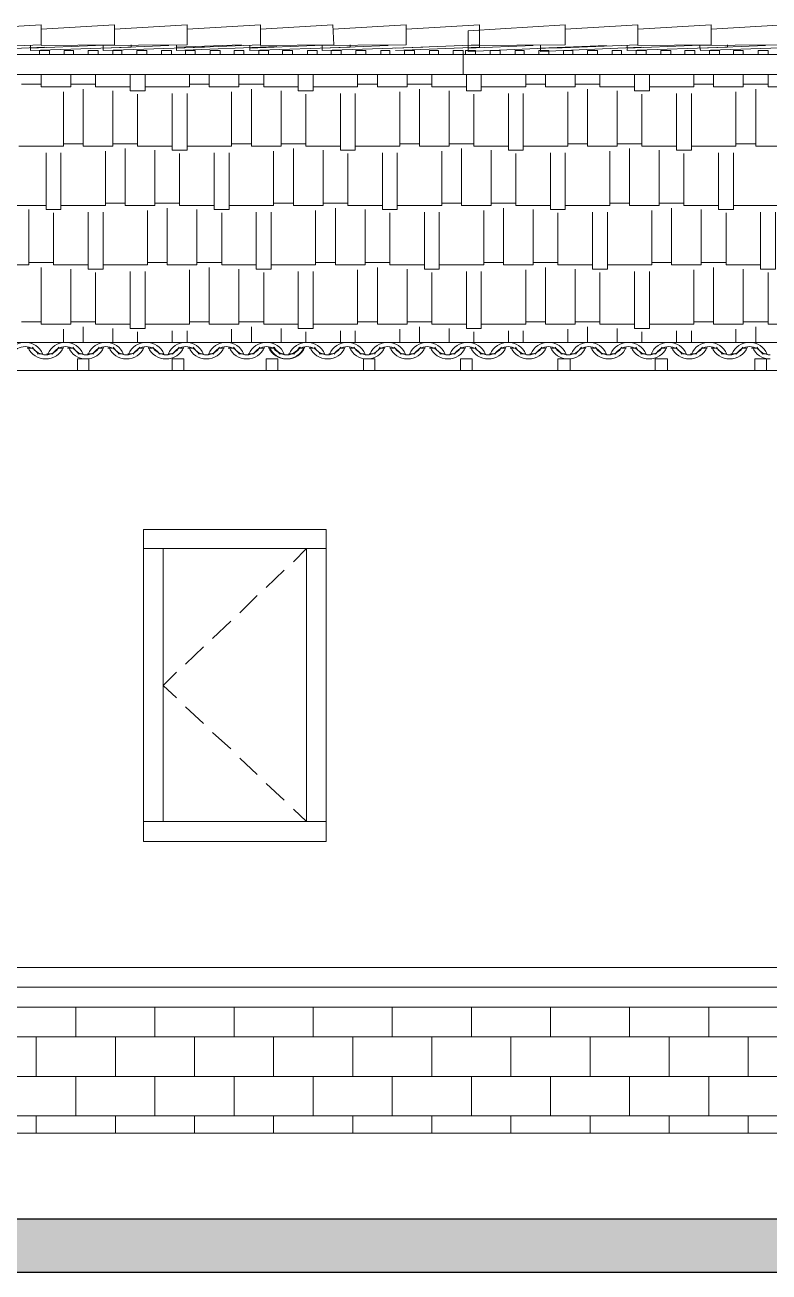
# Model space of a CAD drawing. Header units: millimetres. Extents: x 5915 to 23591, y -4666 to 1736.
# Drawn here: x 16097 to 19920, y -4666 to 1736 of the extents above; entities that cross this region are included whole.
import ezdxf

# ---------------------------------------------------------------- set-up
doc = ezdxf.new("R2010")
doc.units = ezdxf.units.MM
for name, color, linetype, lineweight in [('A-ALV-___-___-EXI', 250, 'Continuous', 25), ('A-BAS-___-___-EXI', 250, 'Continuous', 25), ('A-COB-___-___-EXI', 250, 'Continuous', 25), ('A-JAN-___-___-EXI', 250, 'Continuous', 25)]:
    doc.layers.add(name, color=color, linetype=linetype, lineweight=lineweight)

msp = doc.modelspace()

# ---------------------------------------------------------------- hatches: boundary and pattern name
at = {"layer": 'A-BAS-___-___-EXI', "true_color": 0xcb9898}
msp.add_hatch(color=253, dxfattribs=at).paths.add_polyline_path([(23493.5, -4666.4), (23493.5, -4394.1), (5915.2, -4394.1), (5915.2, -4666.4)])

# ---------------------------------------------------------------- linework, layer by layer
at = {"layer": 'A-ALV-___-___-EXI', "color": 18, "lineweight": 9}
for p, q in [((13014.2, -3102.8), (22976.2, -3102.8)), ((13014.2, -3204.5), (22976.2, -3204.5)), ((6566.2, -3306.1), (22976.2, -3306.1)), ((16358.9, -3458.5), (16358.9, -3306.1)), ((16765.3, -3458.5), (16765.3, -3306.1)), ((17171.7, -3458.5), (17171.7, -3306.1)), ((17578.2, -3458.5), (17578.2, -3306.1)), ((17984.6, -3458.5), (17984.6, -3306.1)), ((18391.1, -3458.5), (18391.1, -3306.1)), ((18797.5, -3458.5), (18797.5, -3306.1)), ((19203.9, -3458.5), (19203.9, -3306.1)), ((19610.4, -3458.5), (19610.4, -3306.1)), ((6566.2, -3458.5), (22976.2, -3458.5)), ((16155.6, -3661.7), (16155.6, -3458.5)), ((16562.1, -3661.7), (16562.1, -3458.5)), ((16968.5, -3661.7), (16968.5, -3458.5)), ((17375, -3661.7), (17375, -3458.5)), ((17781.4, -3661.7), (17781.4, -3458.5)), ((18187.8, -3661.7), (18187.8, -3458.5)), ((18594.3, -3661.7), (18594.3, -3458.5)), ((19000.7, -3661.7), (19000.7, -3458.5)), ((19407.2, -3661.7), (19407.2, -3458.5)), ((19813.6, -3661.7), (19813.6, -3458.5)), ((13204.7, -3661.7), (22976.2, -3661.7)), ((16358.9, -3864.9), (16358.9, -3661.7)), ((16765.3, -3864.9), (16765.3, -3661.7)), ((17171.7, -3864.9), (17171.7, -3661.7)), ((17578.2, -3864.9), (17578.2, -3661.7)), ((17984.6, -3864.9), (17984.6, -3661.7)), ((18391.1, -3864.9), (18391.1, -3661.7)), ((18797.5, -3864.9), (18797.5, -3661.7)), ((19203.9, -3864.9), (19203.9, -3661.7)), ((19610.4, -3864.9), (19610.4, -3661.7)), ((13204.7, -3864.9), (22976.2, -3864.9)), ((16155.6, -3953.8), (16155.6, -3864.9)), ((16562.1, -3953.8), (16562.1, -3864.9)), ((16968.5, -3953.8), (16968.5, -3864.9)), ((17375, -3953.8), (17375, -3864.9)), ((17781.4, -3953.8), (17781.4, -3864.9)), ((18187.8, -3953.8), (18187.8, -3864.9)), ((18594.3, -3953.8), (18594.3, -3864.9)), ((19000.7, -3953.8), (19000.7, -3864.9)), ((19407.2, -3953.8), (19407.2, -3864.9)), ((19813.6, -3953.8), (19813.6, -3864.9)), ((13204.7, -3953.8), (22976.2, -3953.8))]:
    msp.add_line(p, q, dxfattribs=at)
at = {"layer": 'A-BAS-___-___-EXI'}
msp.add_lwpolyline([(23493.5, -4394.1), (5915.2, -4394.1), (5915.2, -4666.4), (23493.5, -4666.4)], close=True, dxfattribs=at)
at = {"layer": 'A-COB-___-___-EXI', "color": 18, "lineweight": 9}
for p, q in [((16460.5, 1630.5), (16126, 1617.8)), ((16837.3, 1630.5), (16498.6, 1617.8)), ((17307.2, 1634.7), (16875.4, 1617.8)), ((17209.8, 1634.7), (16875.4, 1622)), ((17586.6, 1630.5), (17252.2, 1617.8)), ((17963.4, 1630.5), (17624.7, 1617.8)), ((18433.4, 1634.7), (18001.6, 1617.8)), ((18708.6, 1630.5), (18374.1, 1617.8)), ((19085.4, 1630.5), (18746.7, 1617.8)), ((19525.7, 1630.5), (19191.2, 1617.8)), ((19902.5, 1630.5), (19568, 1617.8)), ((16079.4, 1431.5), (16181, 1431.5)), ((16333.5, 1431.5), (16460.5, 1431.5)), ((16943.1, 1431.5), (17044.7, 1431.5)), ((17197.1, 1431.5), (17324.2, 1431.5)), ((17806.8, 1431.5), (17908.4, 1431.5)), ((18060.8, 1431.5), (18187.8, 1431.5)), ((18670.5, 1431.5), (18772.1, 1431.5)), ((18924.5, 1431.5), (19051.5, 1431.5)), ((19534.2, 1431.5), (19635.8, 1431.5)), ((19788.2, 1431.5), (19915.2, 1431.5)), ((16295.3, 1126.7), (16397, 1126.7)), ((16549.4, 1126.7), (16676.4, 1126.7)), ((17159, 1126.7), (17260.6, 1126.7)), ((17413.1, 1126.7), (17540.1, 1126.7)), ((18022.7, 1126.7), (18124.3, 1126.7)), ((18276.7, 1126.7), (18403.8, 1126.7)), ((18886.4, 1126.7), (18988, 1126.7)), ((19140.4, 1126.7), (19267.4, 1126.7)), ((19750.1, 1126.7), (19851.7, 1126.7)), ((16511.3, 821.8), (16612.9, 821.8)), ((16765.3, 821.8), (16892.3, 821.8)), ((17375, 821.8), (17476.6, 821.8)), ((17629, 821.8), (17756, 821.8)), ((18238.6, 821.8), (18340.3, 821.8)), ((18492.7, 821.8), (18619.7, 821.8)), ((19102.3, 821.8), (19203.9, 821.8)), ((19356.3, 821.8), (19483.4, 821.8)), ((16117.5, 517), (16244.5, 517)), ((16727.2, 517), (16828.8, 517)), ((16981.2, 517), (17108.2, 517)), ((17590.9, 517), (17692.5, 517)), ((17844.9, 517), (17971.9, 517)), ((18454.6, 517), (18556.2, 517)), ((18708.6, 517), (18835.6, 517)), ((19318.2, 517), (19419.9, 517)), ((19572.3, 517), (19699.3, 517)), ((16079.4, 212.2), (16181, 212.2)), ((16333.5, 212.2), (16460.5, 212.2)), ((16943.1, 212.2), (17044.7, 212.2)), ((17197.1, 212.2), (17324.2, 212.2)), ((17806.8, 212.2), (17908.4, 212.2)), ((18060.8, 212.2), (18187.8, 212.2)), ((18670.5, 212.2), (18772.1, 212.2)), ((18924.5, 212.2), (19051.5, 212.2)), ((19534.2, 212.2), (19635.8, 212.2)), ((19788.2, 212.2), (19915.2, 212.2)), ((16295.3, 106.3), (16295.3, 174.1)), ((16397, 106.3), (16397, 186.8)), ((16549.4, 106.3), (16549.4, 178.3)), ((16676.4, 106.3), (16676.4, 161.4)), ((16854.2, 106.3), (16854.2, 165.6)), ((16930.4, 106.3), (16930.4, 165.6)), ((17159, 106.3), (17159, 174.1)), ((17260.6, 106.3), (17260.6, 186.8)), ((17413.1, 106.3), (17413.1, 178.3)), ((17540.1, 106.3), (17540.1, 161.4)), ((17717.9, 106.3), (17717.9, 165.6)), ((17794.1, 106.3), (17794.1, 165.6)), ((18022.7, 106.3), (18022.7, 174.1)), ((18124.3, 106.3), (18124.3, 186.8)), ((18276.7, 106.3), (18276.7, 178.3)), ((18403.8, 106.3), (18403.8, 161.4)), ((18581.6, 106.3), (18581.6, 165.6)), ((18657.8, 106.3), (18657.8, 165.6)), ((18886.4, 106.3), (18886.4, 174.1)), ((18988, 106.3), (18988, 186.8)), ((19140.4, 106.3), (19140.4, 178.3)), ((19267.4, 106.3), (19267.4, 161.4)), ((19445.3, 106.3), (19445.3, 165.6)), ((19521.5, 106.3), (19521.5, 165.6)), ((19750.1, 106.3), (19750.1, 174.1)), ((19851.7, 106.3), (19851.7, 186.8)), ((16109.1, 76.7), (16134.5, 76.7)), ((16269.9, 76.7), (16295.3, 76.7)), ((16316.5, 76.7), (16337.7, 76.7)), ((16477.4, 76.7), (16498.6, 76.7)), ((16524, 76.7), (16545.1, 76.7)), ((16684.9, 76.7), (16706, 76.7)), ((16731.4, 76.7), (16752.6, 76.7)), ((16892.3, 76.7), (16913.5, 76.7)), ((16934.6, 76.7), (16960, 76.7)), ((17099.8, 76.7), (17120.9, 76.7)), ((17142.1, 76.7), (17167.5, 76.7)), ((17303, 76.7), (17328.4, 76.7)), ((17557, 76.7), (17578.2, 76.7)), ((17717.9, 76.7), (17739.1, 76.7)), ((17764.5, 76.7), (17785.6, 76.7)), ((17925.3, 76.7), (17946.5, 76.7)), ((17971.9, 76.7), (17993.1, 76.7)), ((18132.8, 76.7), (18154, 76.7)), ((18175.1, 76.7), (18200.5, 76.7)), ((18336, 76.7), (18361.4, 76.7)), ((18382.6, 76.7), (18403.8, 76.7)), ((18543.5, 76.7), (18564.6, 76.7)), ((18590, 76.7), (18611.2, 76.7)), ((18750.9, 76.7), (18772.1, 76.7)), ((18797.5, 76.7), (18818.7, 76.7)), ((19208.2, 76.7), (19233.6, 76.7)), ((19369, 76.7), (19394.5, 76.7)), ((19415.6, 76.7), (19441, 76.7)), ((19576.5, 76.7), (19601.9, 76.7)), ((19623.1, 76.7), (19644.2, 76.7)), ((19784, 76.7), (19805.1, 76.7)), ((19830.5, 76.7), (19851.7, 76.7)), ((16168.3, 47.1), (16189.5, 47.1)), ((16236.1, 47.1), (16210.7, 47.1)), ((16371.6, 47.1), (16397, 47.1)), ((16418.1, 47.1), (16443.5, 47.1)), ((16579, 47.1), (16604.4, 47.1)), ((16625.6, 47.1), (16646.8, 47.1)), ((16786.5, 47.1), (16807.6, 47.1)), ((16854.2, 47.1), (16833, 47.1)), ((16993.9, 47.1), (17015.1, 47.1)), ((17040.5, 47.1), (17061.7, 47.1)), ((17201.4, 47.1), (17222.5, 47.1)), ((17269.1, 47.1), (17243.7, 47.1)), ((17476.6, 47.1), (17451.2, 47.1)), ((17612, 47.1), (17637.4, 47.1)), ((17679.8, 47.1), (17658.6, 47.1)), ((17819.5, 47.1), (17840.7, 47.1)), ((17887.2, 47.1), (17866.1, 47.1)), ((18027, 47.1), (18048.1, 47.1)), ((18094.7, 47.1), (18073.5, 47.1)), ((18234.4, 47.1), (18255.6, 47.1)), ((18302.1, 47.1), (18281, 47.1)), ((18441.9, 47.1), (18463, 47.1)), ((18509.6, 47.1), (18484.2, 47.1)), ((18645.1, 47.1), (18670.5, 47.1)), ((18712.8, 47.1), (18691.6, 47.1)), ((18852.5, 47.1), (18873.7, 47.1)), ((19127.7, 47.1), (19106.6, 47.1)), ((19267.4, 47.1), (19288.6, 47.1)), ((19335.2, 47.1), (19314, 47.1)), ((19474.9, 47.1), (19496.1, 47.1)), ((19542.6, 47.1), (19517.2, 47.1)), ((19678.1, 47.1), (19703.5, 47.1)), ((19750.1, 47.1), (19724.7, 47.1)), ((19885.6, 47.1), (19911, 47.1))]:
    msp.add_line(p, q, dxfattribs=at)
at = {"layer": 'A-COB-___-___-EXI', "color": 18, "lineweight": 9, "flags": 128}
for points in [[(15749.2, 1617.8), (16181, 1634.7), (16181, 1736.3), (15804.2, 1715.2)], [(16181, 1630.5), (16557.8, 1634.7), (16557.8, 1736.3), (16181, 1715.2)], [(16430.8, 1630.5), (16930.4, 1634.7), (16930.4, 1736.3), (16557.8, 1715.2)], [(17307.2, 1715.2), (17679.8, 1736.3), (17684, 1634.7), (17307.2, 1630.5), (17307.2, 1736.3), (16930.4, 1715.2)], [(17557, 1630.5), (18056.6, 1634.7), (18056.6, 1736.3), (17679.8, 1715.2)], [(18056.6, 1715.2), (18433.4, 1736.3), (18433.4, 1622), (18001.6, 1605.1)], [(18814.4, 1617.8), (19246.3, 1634.7), (19246.3, 1736.3), (18873.7, 1715.2)], [(19246.3, 1630.5), (19623.1, 1634.7), (19623.1, 1736.3), (19246.3, 1715.2)], [(19496.1, 1630.5), (19995.6, 1634.7), (19995.6, 1736.3), (19623.1, 1715.2)], [(6087.8, -37.6), (23585.9, -37.6), (23585.9, 1482.3), (21413.9, 1482.3), (21413.9, 1583.9), (21413.9, 1605.1), (21363.1, 1605.1), (21363.1, 1583.9), (21413.9, 1583.9), (23585.9, 1583.9), (23556.2, 1583.9), (23556.2, 1605.1), (23585.9, 1605.1)], [(18348.7, 1482.3), (21413.9, 1482.3), (21413.9, 1583.9), (18348.7, 1583.9), (18348.7, 1482.3), (18348.7, 1583.9), (15283.5, 1583.9), (15232.7, 1583.9), (15232.7, 1605.1), (15283.5, 1605.1), (15283.5, 1583.9), (15283.5, 1482.3), (15283.5, 1583.9), (12218.3, 1583.9), (12167.4, 1583.9), (12167.4, 1605.1), (12218.3, 1605.1), (12218.3, 1583.9), (12218.3, 1482.3)], [(16198, 1622), (15681.5, 1600.8), (15681.5, 1630.5)], [(16126, 1630.5), (16126, 1605.1), (16642.5, 1622), (16642.5, 1634.7)], [(17019.3, 1622), (16498.6, 1605.1), (16498.6, 1634.7)], [(17391.9, 1626.2), (16875.4, 1605.1), (16875.4, 1634.7)], [(17252.2, 1630.5), (17252.2, 1605.1), (17768.7, 1622), (17768.7, 1634.7)], [(18141.3, 1622), (17624.7, 1605.1), (17624.7, 1630.5)], [(18890.6, 1622), (18374.1, 1600.8), (18374.1, 1630.5)], [(19263.2, 1622), (18746.7, 1600.8), (18746.7, 1630.5)], [(19191.2, 1630.5), (19191.2, 1605.1), (19707.7, 1622), (19707.7, 1634.7)], [(20084.6, 1622), (19568, 1605.1), (19563.8, 1634.7)], [(23585.9, 1482.3), (6087.8, 1482.3), (6087.8, 106.3), (23585.9, 106.3), (23585.9, 161.4)], [(16181, 1482.3), (16181, 1418.8), (16333.5, 1418.8), (16333.5, 1482.3)], [(16460.5, 1482.3), (16460.5, 1418.8), (16638.3, 1418.8)], [(16638.3, 1482.3), (16638.3, 1397.6), (16714.5, 1397.6), (16714.5, 1482.3)], [(16714.5, 1418.8), (16943.1, 1418.8), (16943.1, 1482.3)], [(17044.7, 1482.3), (17044.7, 1418.8), (17197.1, 1418.8), (17197.1, 1482.3)], [(17324.2, 1482.3), (17324.2, 1418.8), (17502, 1418.8)], [(17502, 1482.3), (17502, 1397.6), (17578.2, 1397.6), (17578.2, 1482.3)], [(17578.2, 1418.8), (17806.8, 1418.8), (17806.8, 1482.3)], [(17908.4, 1482.3), (17908.4, 1418.8), (18060.8, 1418.8), (18060.8, 1482.3)], [(18187.8, 1482.3), (18187.8, 1418.8), (18365.6, 1418.8)], [(18365.6, 1482.3), (18365.6, 1397.6), (18441.9, 1397.6), (18441.9, 1482.3)], [(18441.9, 1418.8), (18670.5, 1418.8), (18670.5, 1482.3)], [(18772.1, 1482.3), (18772.1, 1418.8), (18924.5, 1418.8), (18924.5, 1482.3)], [(19051.5, 1482.3), (19051.5, 1418.8), (19229.3, 1418.8)], [(19229.3, 1482.3), (19229.3, 1397.6), (19305.5, 1397.6), (19305.5, 1482.3)], [(19305.5, 1418.8), (19534.2, 1418.8), (19534.2, 1482.3)], [(19635.8, 1482.3), (19635.8, 1418.8), (19788.2, 1418.8), (19788.2, 1482.3)], [(19915.2, 1482.3), (19915.2, 1418.8), (20093, 1418.8)], [(16066.7, 1114), (16295.3, 1114), (16295.3, 1393.4)], [(16397, 1406.1), (16397, 1114), (16549.4, 1114), (16549.4, 1397.6)], [(16676.4, 1380.7), (16676.4, 1114), (16854.2, 1114)], [(16854.2, 1384.9), (16854.2, 1092.8), (16930.4, 1092.8), (16930.4, 1384.9)], [(16930.4, 1114), (17159, 1114), (17159, 1393.4)], [(17260.6, 1406.1), (17260.6, 1114), (17413.1, 1114), (17413.1, 1397.6)], [(17540.1, 1380.7), (17540.1, 1114), (17717.9, 1114)], [(17717.9, 1384.9), (17717.9, 1092.8), (17794.1, 1092.8), (17794.1, 1384.9)], [(17794.1, 1114), (18022.7, 1114), (18022.7, 1393.4)], [(18124.3, 1406.1), (18124.3, 1114), (18276.7, 1114), (18276.7, 1397.6)], [(18403.8, 1380.7), (18403.8, 1114), (18581.6, 1114)], [(18581.6, 1384.9), (18581.6, 1092.8), (18657.8, 1092.8), (18657.8, 1384.9)], [(18657.8, 1114), (18886.4, 1114), (18886.4, 1393.4)], [(18988, 1406.1), (18988, 1114), (19140.4, 1114), (19140.4, 1397.6)], [(19267.4, 1380.7), (19267.4, 1114), (19445.3, 1114)], [(19445.3, 1384.9), (19445.3, 1092.8), (19521.5, 1092.8), (19521.5, 1384.9)], [(19521.5, 1114), (19750.1, 1114), (19750.1, 1393.4)], [(19851.7, 1406.1), (19851.7, 1114), (20004.1, 1114), (20004.1, 1397.6)], [(16282.6, 809.1), (16511.3, 809.1), (16511.3, 1088.6)], [(16612.9, 1101.3), (16612.9, 809.1), (16765.3, 809.1), (16765.3, 1092.8)], [(17146.3, 809.1), (17375, 809.1), (17375, 1088.6)], [(17476.6, 1101.3), (17476.6, 809.1), (17629, 809.1), (17629, 1092.8)], [(18010, 809.1), (18238.6, 809.1), (18238.6, 1088.6)], [(18340.3, 1101.3), (18340.3, 809.1), (18492.7, 809.1), (18492.7, 1092.8)], [(18873.7, 809.1), (19102.3, 809.1), (19102.3, 1088.6)], [(19203.9, 1101.3), (19203.9, 809.1), (19356.3, 809.1), (19356.3, 1092.8)], [(19737.4, 809.1), (19966, 809.1), (19966, 1088.6)], [(16028.6, 1075.9), (16028.6, 809.1), (16206.4, 809.1)], [(16206.4, 1080.1), (16206.4, 788), (16282.6, 788), (16282.6, 1080.1)], [(16892.3, 1075.9), (16892.3, 809.1), (17070.1, 809.1)], [(17070.1, 1080.1), (17070.1, 788), (17146.3, 788), (17146.3, 1080.1)], [(17756, 1075.9), (17756, 809.1), (17933.8, 809.1)], [(17933.8, 1080.1), (17933.8, 788), (18010, 788), (18010, 1080.1)], [(18619.7, 1075.9), (18619.7, 809.1), (18797.5, 809.1)], [(18797.5, 1080.1), (18797.5, 788), (18873.7, 788), (18873.7, 1080.1)], [(19483.4, 1075.9), (19483.4, 809.1), (19661.2, 809.1)], [(19661.2, 1080.1), (19661.2, 788), (19737.4, 788), (19737.4, 1080.1)], [(15965.1, 796.4), (15965.1, 504.3), (16117.5, 504.3), (16117.5, 788)], [(16244.5, 771), (16244.5, 504.3), (16422.4, 504.3)], [(16422.4, 775.3), (16422.4, 483.1), (16498.6, 483.1), (16498.6, 775.3)], [(16498.6, 504.3), (16727.2, 504.3), (16727.2, 783.7)], [(16828.8, 796.4), (16828.8, 504.3), (16981.2, 504.3), (16981.2, 788)], [(17108.2, 771), (17108.2, 504.3), (17286, 504.3)], [(17286, 775.3), (17286, 483.1), (17362.3, 483.1), (17362.3, 775.3)], [(17362.3, 504.3), (17590.9, 504.3), (17590.9, 783.7)], [(17692.5, 796.4), (17692.5, 504.3), (17844.9, 504.3), (17844.9, 788)], [(17971.9, 771), (17971.9, 504.3), (18149.7, 504.3)], [(18149.7, 775.3), (18149.7, 483.1), (18225.9, 483.1), (18225.9, 775.3)], [(18225.9, 504.3), (18454.6, 504.3), (18454.6, 783.7)], [(18556.2, 796.4), (18556.2, 504.3), (18708.6, 504.3), (18708.6, 788)], [(18835.6, 771), (18835.6, 504.3), (19013.4, 504.3)], [(19013.4, 775.3), (19013.4, 483.1), (19089.6, 483.1), (19089.6, 775.3)], [(19089.6, 504.3), (19318.2, 504.3), (19318.2, 783.7)], [(19419.9, 796.4), (19419.9, 504.3), (19572.3, 504.3), (19572.3, 788)], [(19699.3, 771), (19699.3, 504.3), (19877.1, 504.3)], [(19877.1, 775.3), (19877.1, 483.1), (19953.3, 483.1), (19953.3, 775.3)], [(16181, 491.6), (16181, 199.5), (16333.5, 199.5), (16333.5, 483.1)], [(16460.5, 466.2), (16460.5, 199.5), (16638.3, 199.5)], [(16638.3, 470.4), (16638.3, 178.3), (16714.5, 178.3), (16714.5, 470.4)], [(16714.5, 199.5), (16943.1, 199.5), (16943.1, 478.9)], [(17044.7, 491.6), (17044.7, 199.5), (17197.1, 199.5), (17197.1, 483.1)], [(17324.2, 466.2), (17324.2, 199.5), (17502, 199.5)], [(17502, 470.4), (17502, 178.3), (17578.2, 178.3), (17578.2, 470.4)], [(17578.2, 199.5), (17806.8, 199.5), (17806.8, 478.9)], [(17908.4, 491.6), (17908.4, 199.5), (18060.8, 199.5), (18060.8, 483.1)], [(18187.8, 466.2), (18187.8, 199.5), (18365.6, 199.5)], [(18365.6, 470.4), (18365.6, 178.3), (18441.9, 178.3), (18441.9, 470.4)], [(18441.9, 199.5), (18670.5, 199.5), (18670.5, 478.9)], [(18772.1, 491.6), (18772.1, 199.5), (18924.5, 199.5), (18924.5, 483.1)], [(19051.5, 466.2), (19051.5, 199.5), (19229.3, 199.5)], [(19229.3, 470.4), (19229.3, 178.3), (19305.5, 178.3), (19305.5, 470.4)], [(19305.5, 199.5), (19534.2, 199.5), (19534.2, 478.9)], [(19635.8, 491.6), (19635.8, 199.5), (19788.2, 199.5), (19788.2, 483.1)], [(19915.2, 466.2), (19915.2, 199.5), (20093, 199.5)]]:
    msp.add_lwpolyline(points, dxfattribs=at)
for points in [[(18374.1, 1706.7), (18873.7, 1736.3), (18873.7, 1634.7), (18374.1, 1630.5)], [(16223.4, 1583.9), (16172.6, 1583.9), (16172.6, 1605.1), (16223.4, 1605.1)], [(16346.2, 1583.9), (16299.6, 1583.9), (16299.6, 1605.1), (16346.2, 1605.1)], [(16473.2, 1583.9), (16422.4, 1583.9), (16422.4, 1605.1), (16473.2, 1605.1)], [(16595.9, 1583.9), (16549.4, 1583.9), (16549.4, 1605.1), (16595.9, 1605.1)], [(16723, 1583.9), (16672.2, 1583.9), (16672.2, 1605.1), (16723, 1605.1)], [(16850, 1583.9), (16799.2, 1583.9), (16799.2, 1605.1), (16850, 1605.1)], [(16972.7, 1583.9), (16921.9, 1583.9), (16921.9, 1605.1), (16972.7, 1605.1)], [(17099.8, 1583.9), (17049, 1583.9), (17049, 1605.1), (17099.8, 1605.1)], [(17222.5, 1583.9), (17171.7, 1583.9), (17171.7, 1605.1), (17222.5, 1605.1)], [(17349.6, 1583.9), (17298.7, 1583.9), (17298.7, 1605.1), (17349.6, 1605.1)], [(17472.3, 1583.9), (17421.5, 1583.9), (17421.5, 1605.1), (17472.3, 1605.1)], [(17599.3, 1583.9), (17548.5, 1583.9), (17548.5, 1605.1), (17599.3, 1605.1)], [(17722.1, 1583.9), (17671.3, 1583.9), (17671.3, 1605.1), (17722.1, 1605.1)], [(17849.1, 1583.9), (17798.3, 1583.9), (17798.3, 1605.1), (17849.1, 1605.1)], [(17971.9, 1583.9), (17925.3, 1583.9), (17925.3, 1605.1), (17971.9, 1605.1)], [(18098.9, 1583.9), (18048.1, 1583.9), (18048.1, 1605.1), (18098.9, 1605.1)], [(18221.7, 1583.9), (18175.1, 1583.9), (18175.1, 1605.1), (18221.7, 1605.1)], [(18348.7, 1583.9), (18297.9, 1583.9), (18297.9, 1605.1), (18348.7, 1605.1)], [(18412.2, 1583.9), (18361.4, 1583.9), (18361.4, 1605.1), (18412.2, 1605.1)], [(18539.2, 1583.9), (18488.4, 1583.9), (18488.4, 1605.1), (18539.2, 1605.1)], [(18662, 1583.9), (18615.4, 1583.9), (18615.4, 1605.1), (18662, 1605.1)], [(18789, 1583.9), (18738.2, 1583.9), (18738.2, 1605.1), (18789, 1605.1)], [(18911.8, 1583.9), (18865.2, 1583.9), (18865.2, 1605.1), (18911.8, 1605.1)], [(19038.8, 1583.9), (18988, 1583.9), (18988, 1605.1), (19038.8, 1605.1)], [(19161.6, 1583.9), (19115, 1583.9), (19115, 1605.1), (19161.6, 1605.1)], [(19288.6, 1583.9), (19237.8, 1583.9), (19237.8, 1605.1), (19288.6, 1605.1)], [(19415.6, 1583.9), (19364.8, 1583.9), (19364.8, 1605.1), (19415.6, 1605.1)], [(19538.4, 1583.9), (19487.6, 1583.9), (19487.6, 1605.1), (19538.4, 1605.1)], [(19665.4, 1583.9), (19614.6, 1583.9), (19614.6, 1605.1), (19665.4, 1605.1)], [(19788.2, 1583.9), (19737.4, 1583.9), (19737.4, 1605.1), (19788.2, 1605.1)], [(19915.2, 1583.9), (19864.4, 1583.9), (19864.4, 1605.1), (19915.2, 1605.1)], [(17370.7, 76.7), (17349.6, 76.7)], [(17531.6, 76.7), (17510.4, 76.7)], [(18979.5, 76.7), (18958.4, 76.7)], [(19026.1, 76.7), (19004.9, 76.7)], [(19187, 76.7), (19165.8, 76.7)], [(16426.6, 21.7), (16426.6, -37.6), (16367.3, -37.6), (16367.3, 21.7)], [(16913.5, 21.7), (16913.5, -37.6), (16854.2, -37.6), (16854.2, 21.7)], [(17396.1, 21.7), (17396.1, -37.6), (17336.9, -37.6), (17336.9, 21.7)], [(17430, 47.1), (17404.6, 47.1)], [(17895.7, 21.7), (17895.7, -37.6), (17836.4, -37.6), (17836.4, 21.7)], [(18395.3, 21.7), (18395.3, -37.6), (18336, -37.6), (18336, 21.7)], [(18899.1, 21.7), (18899.1, -37.6), (18835.6, -37.6), (18835.6, 21.7)], [(18899.1, 47.1), (18920.3, 47.1)], [(19081.2, 47.1), (19060, 47.1)], [(19398.7, 21.7), (19398.7, -37.6), (19335.2, -37.6), (19335.2, 21.7)], [(19906.7, 21.7), (19906.7, -37.6), (19847.5, -37.6), (19847.5, 21.7)]]:
    msp.add_lwpolyline(points, close=True, dxfattribs=at)
at = {"layer": 'A-COB-___-___-EXI', "color": 18, "lineweight": 9}
for points in [[(16098.5, 106.3), (16059, 106.3), (16023, 82.9), (16007.5, 46.6)], [(16098.5, 85.2), (16070.6, 85.2), (16044.5, 70.2), (16030.7, 46)], [(16189.5, 46.6), (16174, 82.9), (16138, 106.3), (16098.5, 106.3)], [(16166.2, 46), (16152.5, 70.2), (16126.4, 85.2), (16098.5, 85.2)], [(16113.3, 81.4), (16128.8, 45.1), (16164.8, 21.7), (16204.3, 21.7)], [(16136.6, 82), (16150.3, 57.8), (16176.5, 42.8), (16204.3, 42.8)], [(16204.3, 42.8), (16232.2, 42.8), (16258.3, 57.8), (16272.1, 82)], [(16204.3, 21.7), (16243.8, 21.7), (16279.8, 45.1), (16295.3, 81.4)], [(16305.9, 106.3), (16266.4, 106.3), (16230.4, 82.9), (16214.9, 46.6)], [(16305.9, 85.2), (16278.1, 85.2), (16252, 70.2), (16238.2, 46)], [(16397, 46.6), (16381.4, 82.9), (16345.4, 106.3), (16305.9, 106.3)], [(16373.7, 46), (16359.9, 70.2), (16333.8, 85.2), (16305.9, 85.2)], [(16320.8, 81.4), (16336.3, 45.1), (16372.3, 21.7), (16411.8, 21.7)], [(16344, 82), (16357.8, 57.8), (16383.9, 42.8), (16411.8, 42.8)], [(16411.8, 42.8), (16439.7, 42.8), (16465.8, 57.8), (16479.5, 82)], [(16411.8, 21.7), (16451.3, 21.7), (16487.3, 45.1), (16502.8, 81.4)], [(16513.4, 106.3), (16473.9, 106.3), (16437.9, 82.9), (16422.4, 46.6)], [(16513.4, 85.2), (16485.5, 85.2), (16459.4, 70.2), (16445.6, 46)], [(16604.4, 46.6), (16588.9, 82.9), (16552.9, 106.3), (16513.4, 106.3)], [(16581.1, 46), (16567.4, 70.2), (16541.3, 85.2), (16513.4, 85.2)], [(16528.2, 81.4), (16543.7, 45.1), (16579.7, 21.7), (16619.2, 21.7)], [(16551.5, 82), (16565.3, 57.8), (16591.4, 42.8), (16619.2, 42.8)], [(16619.2, 42.8), (16647.1, 42.8), (16673.2, 57.8), (16687, 82)], [(16619.2, 21.7), (16658.7, 21.7), (16694.7, 45.1), (16710.3, 81.4)], [(16720.8, 106.3), (16681.3, 106.3), (16645.3, 82.9), (16629.8, 46.6)], [(16720.8, 85.2), (16693, 85.2), (16666.9, 70.2), (16653.1, 46)], [(16811.9, 46.6), (16796.3, 82.9), (16760.4, 106.3), (16720.8, 106.3)], [(16788.6, 46), (16774.8, 70.2), (16748.7, 85.2), (16720.8, 85.2)], [(16731.4, 81.4), (16746.9, 45.1), (16782.9, 21.7), (16822.5, 21.7)], [(16754.7, 82), (16768.5, 57.8), (16794.6, 42.8), (16822.5, 42.8)], [(16822.5, 42.8), (16850.3, 42.8), (16876.4, 57.8), (16890.2, 82)], [(16822.5, 21.7), (16862, 21.7), (16898, 45.1), (16913.5, 81.4)], [(16924.1, 106.3), (16884.5, 106.3), (16848.6, 82.9), (16833, 46.6)], [(16924.1, 85.2), (16896.2, 85.2), (16870.1, 70.2), (16856.3, 46)], [(17015.1, 46.6), (16999.6, 82.9), (16963.6, 106.3), (16924.1, 106.3)], [(16991.8, 46), (16978, 70.2), (16951.9, 85.2), (16924.1, 85.2)], [(16938.9, 81.4), (16954.4, 45.1), (16990.4, 21.7), (17029.9, 21.7)], [(16962.2, 82), (16975.9, 57.8), (17002, 42.8), (17029.9, 42.8)], [(17029.9, 42.8), (17057.8, 42.8), (17083.9, 57.8), (17097.6, 82)], [(17029.9, 21.7), (17069.4, 21.7), (17105.4, 45.1), (17120.9, 81.4)], [(17131.5, 106.3), (17092, 106.3), (17056, 82.9), (17040.5, 46.6)], [(17131.5, 85.2), (17103.6, 85.2), (17077.5, 70.2), (17063.8, 46)], [(17222.5, 46.6), (17207, 82.9), (17171, 106.3), (17131.5, 106.3)], [(17199.3, 46), (17185.5, 70.2), (17159.4, 85.2), (17131.5, 85.2)], [(17146.3, 81.4), (17161.9, 45.1), (17197.8, 21.7), (17237.4, 21.7)], [(17169.6, 82), (17183.4, 57.8), (17209.5, 42.8), (17237.4, 42.8)], [(17237.4, 42.8), (17265.2, 42.8), (17291.3, 57.8), (17305.1, 82)], [(17237.4, 21.7), (17276.9, 21.7), (17312.9, 45.1), (17328.4, 81.4)], [(17339, 106.3), (17299.5, 106.3), (17263.5, 82.9), (17247.9, 46.6)], [(17339, 85.2), (17311.1, 85.2), (17285, 70.2), (17271.2, 46)], [(17430, 46.6), (17414.5, 82.9), (17378.5, 106.3), (17339, 106.3)], [(17406.7, 46), (17392.9, 70.2), (17366.8, 85.2), (17339, 85.2)], [(17349.6, 81.4), (17365.1, 45.1), (17401.1, 21.7), (17440.6, 21.7)], [(17353.8, 81.4), (17369.3, 45.1), (17405.3, 21.7), (17444.8, 21.7)], [(17372.8, 82), (17386.6, 57.8), (17412.7, 42.8), (17440.6, 42.8)], [(17377.1, 82), (17390.8, 57.8), (17416.9, 42.8), (17444.8, 42.8)], [(17440.6, 42.8), (17468.4, 42.8), (17494.6, 57.8), (17508.3, 82)], [(17440.6, 21.7), (17480.1, 21.7), (17516.1, 45.1), (17531.6, 81.4)], [(17444.8, 42.8), (17472.7, 42.8), (17498.8, 57.8), (17512.6, 82)], [(17444.8, 21.7), (17484.3, 21.7), (17520.3, 45.1), (17535.8, 81.4)], [(17546.4, 106.3), (17506.9, 106.3), (17470.9, 82.9), (17455.4, 46.6)], [(17546.4, 85.2), (17518.5, 85.2), (17492.4, 70.2), (17478.7, 46)], [(17637.4, 46.6), (17621.9, 82.9), (17585.9, 106.3), (17546.4, 106.3)], [(17614.2, 46), (17600.4, 70.2), (17574.3, 85.2), (17546.4, 85.2)], [(17561.2, 81.4), (17576.8, 45.1), (17612.8, 21.7), (17652.3, 21.7)], [(17584.5, 82), (17598.3, 57.8), (17624.4, 42.8), (17652.3, 42.8)], [(17652.3, 42.8), (17680.1, 42.8), (17706.2, 57.8), (17720, 82)], [(17652.3, 21.7), (17691.8, 21.7), (17727.8, 45.1), (17743.3, 81.4)], [(17753.9, 106.3), (17714.4, 106.3), (17678.4, 82.9), (17662.9, 46.6)], [(17753.9, 85.2), (17726, 85.2), (17699.9, 70.2), (17686.1, 46)], [(17844.9, 46.6), (17829.4, 82.9), (17793.4, 106.3), (17753.9, 106.3)], [(17821.6, 46), (17807.9, 70.2), (17781.7, 85.2), (17753.9, 85.2)], [(17764.5, 81.4), (17780, 45.1), (17816, 21.7), (17855.5, 21.7)], [(17787.7, 82), (17801.5, 57.8), (17827.6, 42.8), (17855.5, 42.8)], [(17855.5, 42.8), (17883.4, 42.8), (17909.5, 57.8), (17923.2, 82)], [(17855.5, 21.7), (17895, 21.7), (17931, 45.1), (17946.5, 81.4)], [(17961.3, 106.3), (17921.8, 106.3), (17885.8, 82.9), (17870.3, 46.6)], [(17961.3, 85.2), (17933.5, 85.2), (17907.3, 70.2), (17893.6, 46)], [(18052.4, 46.6), (18036.8, 82.9), (18000.8, 106.3), (17961.3, 106.3)], [(18029.1, 46), (18015.3, 70.2), (17989.2, 85.2), (17961.3, 85.2)], [(17971.9, 81.4), (17987.4, 45.1), (18023.4, 21.7), (18062.9, 21.7)], [(17995.2, 82), (18009, 57.8), (18035.1, 42.8), (18062.9, 42.8)], [(18062.9, 42.8), (18090.8, 42.8), (18116.9, 57.8), (18130.7, 82)], [(18062.9, 21.7), (18102.5, 21.7), (18138.4, 45.1), (18154, 81.4)], [(18164.5, 106.3), (18125, 106.3), (18089, 82.9), (18073.5, 46.6)], [(18164.5, 85.2), (18136.7, 85.2), (18110.6, 70.2), (18096.8, 46)], [(18255.6, 46.6), (18240.1, 82.9), (18204.1, 106.3), (18164.5, 106.3)], [(18232.3, 46), (18218.5, 70.2), (18192.4, 85.2), (18164.5, 85.2)], [(18179.4, 81.4), (18194.9, 45.1), (18230.9, 21.7), (18270.4, 21.7)], [(18202.7, 82), (18216.4, 57.8), (18242.5, 42.8), (18270.4, 42.8)], [(18270.4, 42.8), (18298.3, 42.8), (18324.4, 57.8), (18338.1, 82)], [(18270.4, 21.7), (18309.9, 21.7), (18345.9, 45.1), (18361.4, 81.4)], [(18372, 106.3), (18332.5, 106.3), (18296.5, 82.9), (18281, 46.6)], [(18372, 85.2), (18344.1, 85.2), (18318, 70.2), (18304.3, 46)], [(18463, 46.6), (18447.5, 82.9), (18411.5, 106.3), (18372, 106.3)], [(18439.7, 46), (18426, 70.2), (18399.9, 85.2), (18372, 85.2)], [(18386.8, 81.4), (18402.3, 45.1), (18438.3, 21.7), (18477.8, 21.7)], [(18410.1, 82), (18423.9, 57.8), (18450, 42.8), (18477.8, 42.8)], [(18477.8, 42.8), (18505.7, 42.8), (18531.8, 57.8), (18545.6, 82)], [(18477.8, 21.7), (18517.4, 21.7), (18553.3, 45.1), (18568.9, 81.4)], [(18579.5, 106.3), (18539.9, 106.3), (18504, 82.9), (18488.4, 46.6)], [(18579.5, 85.2), (18551.6, 85.2), (18525.5, 70.2), (18511.7, 46)], [(18670.5, 46.6), (18655, 82.9), (18619, 106.3), (18579.5, 106.3)], [(18647.2, 46), (18633.4, 70.2), (18607.3, 85.2), (18579.5, 85.2)], [(18594.3, 81.4), (18609.8, 45.1), (18645.8, 21.7), (18685.3, 21.7)], [(18617.6, 82), (18631.3, 57.8), (18657.4, 42.8), (18685.3, 42.8)], [(18685.3, 42.8), (18713.2, 42.8), (18739.3, 57.8), (18753, 82)], [(18685.3, 21.7), (18724.8, 21.7), (18760.8, 45.1), (18776.3, 81.4)], [(18786.9, 106.3), (18747.4, 106.3), (18711.4, 82.9), (18695.9, 46.6)], [(18786.9, 85.2), (18759, 85.2), (18732.9, 70.2), (18719.2, 46)], [(18877.9, 46.6), (18862.4, 82.9), (18826.4, 106.3), (18786.9, 106.3)], [(18854.6, 46), (18840.9, 70.2), (18814.8, 85.2), (18786.9, 85.2)], [(18797.5, 81.4), (18813, 45.1), (18849, 21.7), (18888.5, 21.7)], [(18820.8, 82), (18834.5, 57.8), (18860.6, 42.8), (18888.5, 42.8)], [(18888.5, 42.8), (18916.4, 42.8), (18942.5, 57.8), (18956.3, 82)], [(18888.5, 21.7), (18928, 21.7), (18964, 45.1), (18979.5, 81.4)], [(18994.4, 106.3), (18954.8, 106.3), (18918.9, 82.9), (18903.3, 46.6)], [(18994.4, 106.3), (18954.8, 106.3), (18918.9, 82.9), (18903.3, 46.6)], [(18994.4, 85.2), (18966.5, 85.2), (18940.4, 70.2), (18926.6, 46)], [(18994.4, 85.2), (18966.5, 85.2), (18940.4, 70.2), (18926.6, 46)], [(19085.4, 46.6), (19069.9, 82.9), (19033.9, 106.3), (18994.4, 106.3)], [(19085.4, 46.6), (19069.9, 82.9), (19033.9, 106.3), (18994.4, 106.3)], [(19062.1, 46), (19048.3, 70.2), (19022.2, 85.2), (18994.4, 85.2)], [(19062.1, 46), (19048.3, 70.2), (19022.2, 85.2), (18994.4, 85.2)], [(19004.9, 81.4), (19020.5, 45.1), (19056.5, 21.7), (19096, 21.7)], [(19004.9, 81.4), (19020.5, 45.1), (19056.5, 21.7), (19096, 21.7)], [(19028.2, 82), (19042, 57.8), (19068.1, 42.8), (19096, 42.8)], [(19028.2, 82), (19042, 57.8), (19068.1, 42.8), (19096, 42.8)], [(19096, 42.8), (19123.8, 42.8), (19150, 57.8), (19163.7, 82)], [(19096, 42.8), (19123.8, 42.8), (19150, 57.8), (19163.7, 82)], [(19096, 21.7), (19135.5, 21.7), (19171.5, 45.1), (19187, 81.4)], [(19096, 21.7), (19135.5, 21.7), (19171.5, 45.1), (19187, 81.4)], [(19197.6, 106.3), (19158.1, 106.3), (19122.1, 82.9), (19106.6, 46.6)], [(19197.6, 85.2), (19169.7, 85.2), (19143.6, 70.2), (19129.8, 46)], [(19288.6, 46.6), (19273.1, 82.9), (19237.1, 106.3), (19197.6, 106.3)], [(19265.3, 46), (19251.6, 70.2), (19225.5, 85.2), (19197.6, 85.2)], [(19212.4, 81.4), (19227.9, 45.1), (19263.9, 21.7), (19303.4, 21.7)], [(19235.7, 82), (19249.4, 57.8), (19275.6, 42.8), (19303.4, 42.8)], [(19303.4, 42.8), (19331.3, 42.8), (19357.4, 57.8), (19371.2, 82)], [(19303.4, 21.7), (19342.9, 21.7), (19378.9, 45.1), (19394.5, 81.4)], [(19405, 106.3), (19365.5, 106.3), (19329.5, 82.9), (19314, 46.6)], [(19405, 85.2), (19377.2, 85.2), (19351.1, 70.2), (19337.3, 46)], [(19496.1, 46.6), (19480.5, 82.9), (19444.6, 106.3), (19405, 106.3)], [(19472.8, 46), (19459, 70.2), (19432.9, 85.2), (19405, 85.2)], [(19419.9, 81.4), (19435.4, 45.1), (19471.4, 21.7), (19510.9, 21.7)], [(19443.1, 82), (19456.9, 57.8), (19483, 42.8), (19510.9, 42.8)], [(19510.9, 42.8), (19538.8, 42.8), (19564.9, 57.8), (19578.6, 82)], [(19510.9, 21.7), (19550.4, 21.7), (19586.4, 45.1), (19601.9, 81.4)], [(19612.5, 106.3), (19573, 106.3), (19537, 82.9), (19521.5, 46.6)], [(19612.5, 85.2), (19584.6, 85.2), (19558.5, 70.2), (19544.7, 46)], [(19703.5, 46.6), (19688, 82.9), (19652, 106.3), (19612.5, 106.3)], [(19680.2, 46), (19666.5, 70.2), (19640.4, 85.2), (19612.5, 85.2)], [(19627.3, 81.4), (19642.8, 45.1), (19678.8, 21.7), (19718.3, 21.7)], [(19650.6, 82), (19664.4, 57.8), (19690.5, 42.8), (19718.3, 42.8)], [(19718.3, 42.8), (19746.2, 42.8), (19772.3, 57.8), (19786.1, 82)], [(19718.3, 21.7), (19757.8, 21.7), (19793.8, 45.1), (19809.4, 81.4)], [(19819.9, 106.3), (19780.4, 106.3), (19744.4, 82.9), (19728.9, 46.6)], [(19819.9, 85.2), (19792.1, 85.2), (19766, 70.2), (19752.2, 46)], [(19911, 46.6), (19895.4, 82.9), (19859.5, 106.3), (19819.9, 106.3)], [(19887.7, 46), (19873.9, 70.2), (19847.8, 85.2), (19819.9, 85.2)], [(19834.8, 81.4), (19850.3, 45.1), (19886.3, 21.7), (19925.8, 21.7)], [(19858, 82), (19871.8, 57.8), (19897.9, 42.8), (19925.8, 42.8)]]:
    msp.add_open_spline(points, degree=3, dxfattribs=at)
at = {"layer": 'A-JAN-___-___-EXI', "color": 18, "lineweight": 9}
for p, q in [((16706, -952.1), (17645.9, -952.1)), ((16807.6, -2353.5), (16807.6, -952.1)), ((17430, -1062.2), (17336.9, -1151.1)), ((17290.3, -1193.4), (17201.4, -1282.3)), ((17154.8, -1324.7), (17061.7, -1413.6)), ((17015.1, -1455.9), (16921.9, -1544.8)), ((16921.9, -1765), (17015.1, -1849.7)), ((17061.7, -1896.2), (17154.8, -1980.9)), ((17201.4, -2027.5), (17290.3, -2112.1)), ((17336.9, -2158.7), (17430, -2243.4)), ((16706, -2353.5), (17645.9, -2353.5))]:
    msp.add_line(p, q, dxfattribs=at)
at = {"layer": 'A-JAN-___-___-EXI', "color": 18, "lineweight": 9, "flags": 128}
msp.add_lwpolyline([(17645.9, -854.7), (16706, -854.7), (16706, -2455.1), (17645.9, -2455.1)], close=True, dxfattribs=at)
for points in [[(17476.6, -2290), (17544.3, -2353.5), (17544.3, -952.1), (17476.6, -1019.8)], [(16875.4, -1587.2), (16807.6, -1654.9), (16875.4, -1718.4)]]:
    msp.add_lwpolyline(points, dxfattribs=at)

doc.saveas('drawing.dxf')
